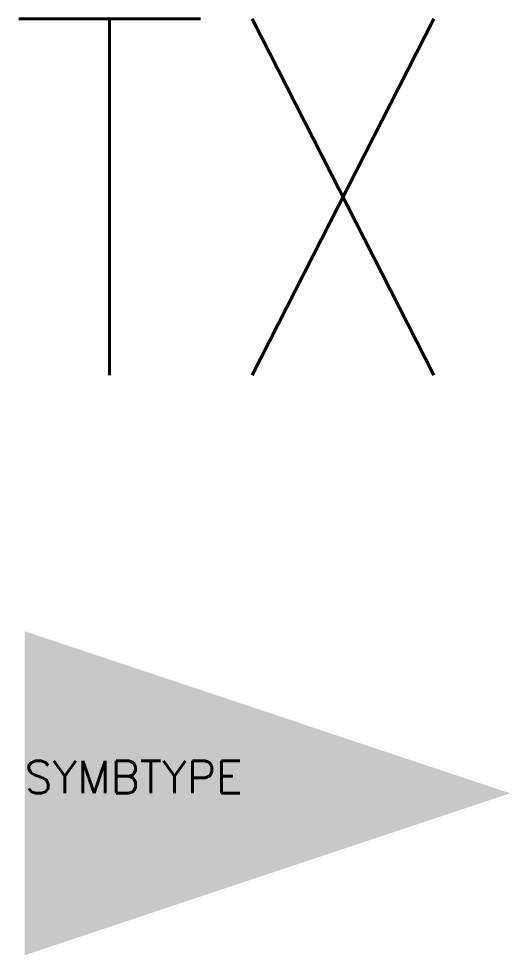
# Model space of a CAD drawing. Extents: x 344.96 to 348, y 227 to 232.78.
import ezdxf
from ezdxf.enums import TextEntityAlignment as Align

# ---------------------------------------------------------------- set-up
doc = ezdxf.new("R2010")
doc.units = 0
doc.header["$LTSCALE"] = 6
doc.header["$MEASUREMENT"] = 0
doc.layers.get('0').update_dxf_attribs({"linetype": 'CONTINUOUS'})
doc.layers.add('1', color=7, linetype='CONTINUOUS')
doc.styles.add('ROMANS', font='ROMANS', dxfattribs={"width": 0.85})
doc.styles.get("Standard").update_dxf_attribs({"font": 'simplex', "width": 0.85})

msp = doc.modelspace()

# ---------------------------------------------------------------- linework, layer by layer
at = {"layer": '1'}
msp.add_solid([(345, 229), (348, 228), (345, 229), (345, 227)], dxfattribs=at)

# ---------------------------------------------------------------- texts
at = {"flags": 1}
msp.add_attdef('SYMBTYPE', (345, 228), 'GN', height=0.2, dxfattribs=at)
at = {"layer": '1', "style": 'ROMANS', "width": 0.85}
msp.add_attdef('TX', text='', height=2.2, dxfattribs=at).set_placement((346.3259, 230.5807), align=Align.CENTER)

doc.saveas('drawing.dxf')
